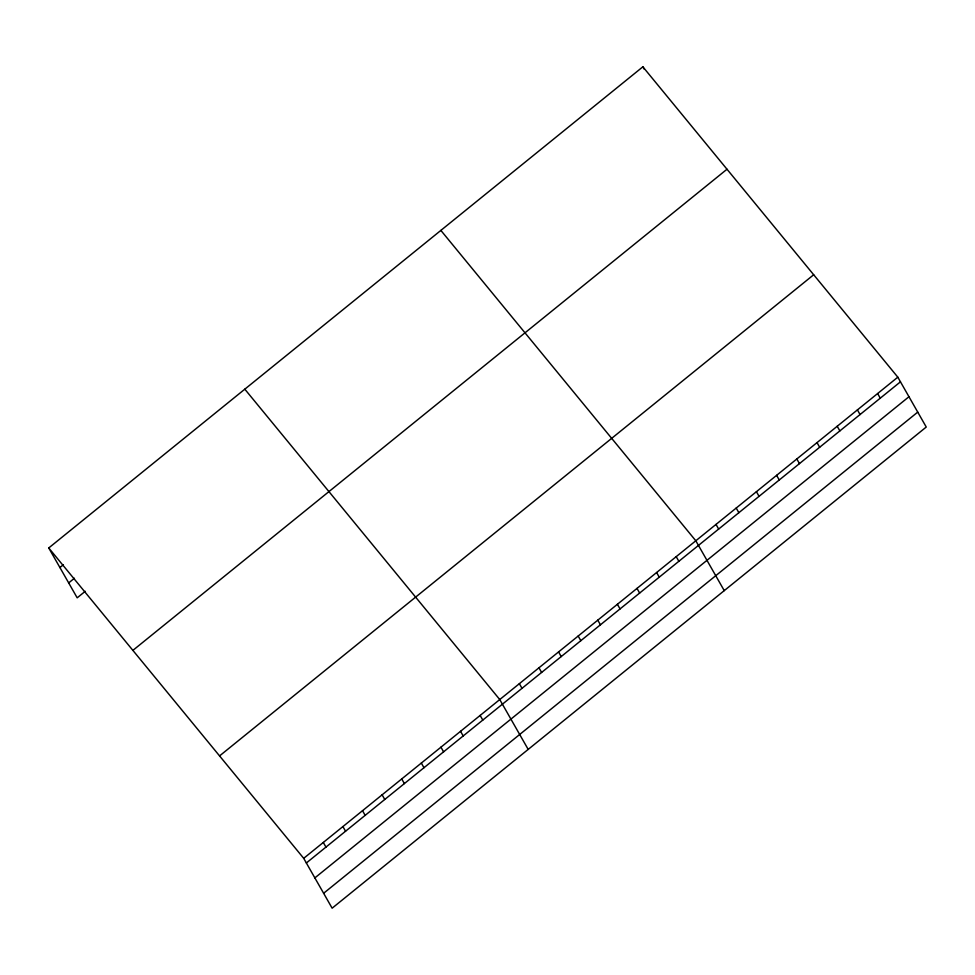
<?xml version="1.0" encoding="UTF-8"?>
<svg xmlns="http://www.w3.org/2000/svg" width="975" height="975" viewBox="0 0 975 975"><rect width="100%" height="100%" fill="white"/><g stroke="black" fill="none" stroke-linecap="round" stroke-linejoin="round"><path stroke-width="1.46" d="M48.75 547.962L642.866 66.812L897.817 377.179L926.25 427.038L332.134 908.188L303.7 858.329L48.75 547.962L77.183 597.821L85.264 591.289M59.914 567.535L63.375 564.732M68.677 582.904L74.441 578.236M132.88 650.386L726.997 169.236M219.57 755.905L813.686 274.755M303.7 858.329L897.817 377.179M306.345 862.985L900.461 381.822M314.852 877.902L908.968 396.74M323.627 893.271L917.743 412.108M440.871 230.405L695.809 540.772L724.254 590.631M244.81 389.183L499.761 699.55L528.194 749.409M877.61 393.534L880.267 398.19M857.415 409.902L860.06 414.546M642.866 66.812L644.195 69.14M837.208 426.258L839.865 430.901M817.013 442.613L819.67 447.257M796.819 458.969L799.463 463.625M776.612 475.337L779.269 479.98M756.417 491.692L759.062 496.336M736.21 508.048L738.867 512.704M716.016 524.416L718.66 529.059M676.211 556.652L678.856 561.295M656.602 572.532L659.258 577.176M636.992 588.4L639.649 593.056M617.394 604.281L620.039 608.924M597.785 620.161L600.429 624.804M578.175 636.041L580.832 640.685M558.577 651.922L561.222 656.565M538.968 667.79L541.612 672.445M519.358 683.67L522.015 688.326M480.151 715.431L482.796 720.074M460.541 731.311L463.198 735.954M440.944 747.179L443.588 751.835M421.334 763.059L423.979 767.715M401.724 778.94L404.381 783.583M382.115 794.82L384.772 799.463M362.517 810.7L365.162 815.344M342.908 826.581L345.564 831.224M323.298 842.449L325.955 847.104"/></g></svg>
